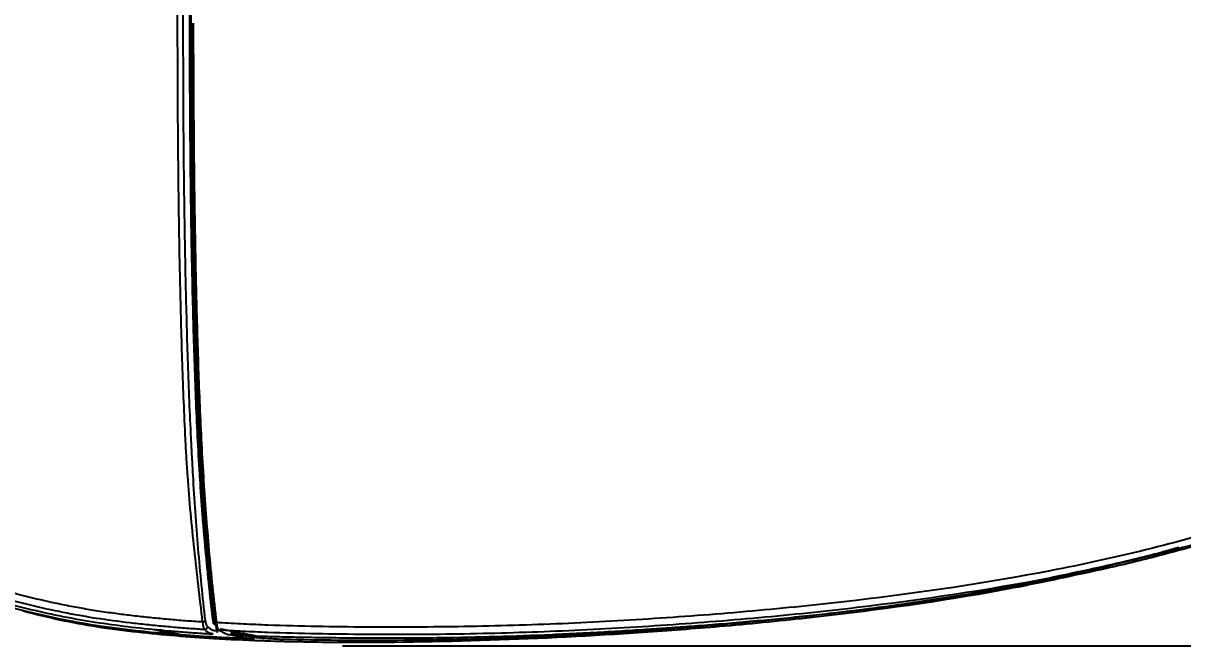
# Model space of a CAD drawing. Extents: x 2670 to 5532, y 31 to 2464.
# Drawn here: x 3046.2 to 3427.6, y 1540.1 to 1744.9 of the extents above; entities that cross this region are included whole.
import ezdxf

# ---------------------------------------------------------------- set-up
doc = ezdxf.new("R2010")
doc.units = 0
doc.header["$LTSCALE"] = 20
doc.header["$MEASUREMENT"] = 0
doc.layers.get('0').update_dxf_attribs({"linetype": 'CONTINUOUS'})
doc.layers.get('DEFPOINTS').update_dxf_attribs({"linetype": 'CONTINUOUS'})
doc.styles.get("Standard").update_dxf_attribs({"font": 'NanumGothic.ttf'})
doc.dimstyles.get("Standard").update_dxf_attribs({"dimtxt": 2.7, "dimasz": 2.5, "dimexe": 1.5, "dimexo": 1.5, "dimgap": 1.5, "dimtad": 1, "dimdec": 0, "dimlfac": 10, "dimzin": 0, "dimdsep": 46, "dimtxsty": 'Standard', "dimcen": 0, "dimclrt": 2, "dimadec": 0, "dimazin": 0, "dimtfac": 1, "dimtdec": 0, "dimtmove": 0, "dimatfit": 3, "dimfxl": 0, "dimtolj": 1, "dimtzin": 0, "dimarcsym": 0})

# ---------------------------------------------------------------- blocks, each defined once
blk = doc.blocks.new('*D29')
at = {"color": 3, "lineweight": -2}
for p, q in [((3151.13, 1949.73), (3734.81, 1949.73)), ((3728.81, 1925.73), (3728.81, 1769.92)), ((3728.81, 1564.15), (3728.81, 1719.96)), ((3151.24, 1540.15), (3734.81, 1540.15))]:
    blk.add_line(p, q, dxfattribs=at)
at = {"color": 3}
for points in [[(3724.81, 1925.73), (3732.81, 1925.73), (3728.81, 1949.73)], [(3724.81, 1564.15), (3732.81, 1564.15), (3728.81, 1540.15)]]:
    blk.add_solid(points, dxfattribs=at)
at = {"layer": 'DEFPOINTS', "color": 0}
for p in [(3149.33, 1949.73), (3149.44, 1540.15), (3728.81, 1540.15)]:
    blk.add_point(p, dxfattribs=at)
at = {"color": 2, "insert": (3728.81, 1744.94), "char_height": 24, "attachment_point": 5}
blk.add_mtext('\\A1;410', dxfattribs=at)

msp = doc.modelspace()

# ---------------------------------------------------------------- linework, layer by layer
at = {"lineweight": -3}
for points, knots in [([(3105.24, 1548.06), (3104.78, 1551.99), (3103.86, 1559.88), (3102.52, 1571.8), (3101.3, 1583.81), (3100.46, 1593.91), (3100, 1601.02), (3099.77, 1605.09), (3099.46, 1611.21), (3099.05, 1620.42), (3098.6, 1632.76), (3098.23, 1645.14), (3097.92, 1657.55), (3097.7, 1667.91), (3097.56, 1676.22), (3097.43, 1684.53), (3097.13, 1707.38), (3096.96, 1744.77), (3097.15, 1786.3), (3097.57, 1815.39), (3097.91, 1831.99), (3098.22, 1844.41), (3098.59, 1856.81), (3099.03, 1869.16), (3099.44, 1878.39), (3099.75, 1884.53), (3099.98, 1888.61), (3100.45, 1895.74), (3101.28, 1905.88), (3102.5, 1917.94), (3103.85, 1929.92), (3104.78, 1937.85), (3105.24, 1941.81)], [0, 0, 0, 0, 12.448881, 24.897762, 37.346643, 49.795524, 56.019965, 59.132185, 62.244405, 74.693286, 87.142167, 99.591048, 112.039929, 124.48881, 130.713251, 136.937691, 149.386572, 199.182096, 248.97762, 273.875382, 286.324263, 298.773145, 311.222026, 323.670907, 336.119788, 339.232008, 342.344228, 348.568669, 361.01755, 373.466431, 385.915312, 398.364193, 398.364193, 398.364193, 398.364193]), ([(3106.18, 1548.37), (3105.72, 1552.29), (3104.87, 1560.19), (3103.79, 1572.14), (3102.87, 1584.16), (3102.23, 1594.24), (3101.84, 1601.33), (3101.62, 1605.38), (3101.31, 1611.47), (3100.9, 1620.65), (3100.45, 1632.94), (3100.08, 1645.29), (3099.77, 1657.67), (3099.55, 1668.02), (3099.41, 1676.32), (3099.28, 1684.61), (3098.99, 1707.42), (3098.82, 1744.77), (3099, 1786.25), (3099.42, 1815.29), (3099.76, 1831.86), (3100.07, 1844.26), (3100.44, 1856.62), (3100.88, 1868.94), (3101.29, 1878.13), (3101.61, 1884.24), (3101.82, 1888.3), (3102.22, 1895.41), (3102.86, 1905.52), (3103.78, 1917.6), (3104.87, 1929.61), (3105.72, 1937.55), (3106.18, 1941.5)], [0, 0, 0, 0, 12.414764, 24.829529, 37.244293, 49.659058, 55.86644, 58.970131, 62.073822, 74.488587, 86.903351, 99.318116, 111.73288, 124.147645, 130.355027, 136.562409, 148.977174, 198.636232, 248.29529, 273.124818, 285.539583, 297.954347, 310.369112, 322.783876, 335.198641, 338.302332, 341.406023, 347.613405, 360.02817, 372.442934, 384.857699, 397.272463, 397.272463, 397.272463, 397.272463]), ([(3107.77, 1556.38), (3107.32, 1560.47), (3106.48, 1568.66), (3105.39, 1581), (3104.18, 1597.55), (3103.1, 1618.38), (3102.26, 1643.54), (3101.67, 1668.79), (3101.29, 1694.11), (3101.09, 1719.49), (3101.04, 1740.69), (3101.06, 1757.66), (3101.12, 1774.61), (3101.29, 1795.76), (3101.61, 1816.86), (3101.97, 1833.71), (3102.4, 1850.52), (3103.1, 1871.49), (3104.18, 1892.32), (3105.39, 1908.87), (3106.48, 1921.21), (3107.63, 1932.4), (3108.44, 1939.46), (3108.8, 1942.44)], [-390.309258, -390.309258, -390.309258, -390.309258, -377.60893, -364.908602, -352.208274, -326.807618, -301.406962, -276.006306, -250.605649, -225.204993, -199.804337, -187.104009, -174.403681, -149.003025, -123.602369, -110.902041, -98.201713, -72.801056, -47.4004, -34.700072, -21.999744, -9.299416, 0, 0, 0, 0]), ([(3109.06, 1941.52), (3108.59, 1937.61), (3107.71, 1929.77), (3106.54, 1917.91), (3105.53, 1905.95), (3104.68, 1893.88), (3103.99, 1881.71), (3103.25, 1865.37), (3102.71, 1848.9), (3102.29, 1832.35), (3101.94, 1815.75), (3101.64, 1794.92), (3101.47, 1774.09), (3101.41, 1757.43), (3101.39, 1740.77), (3101.44, 1719.96), (3101.63, 1694.98), (3102, 1670.02), (3102.48, 1649.23), (3102.98, 1632.6), (3103.45, 1620.19), (3104.01, 1607.88), (3104.93, 1591.62), (3106.48, 1571.66), (3108.14, 1556.06), (3109.06, 1548.35)], [-397.840282, -397.840282, -397.840282, -397.840282, -385.407773, -372.975264, -360.542755, -348.110247, -335.677738, -323.245229, -298.380211, -285.947702, -273.515194, -248.650176, -223.785158, -211.35265, -198.920141, -174.055123, -149.190106, -124.325088, -99.46007, -87.027562, -74.595053, -62.162544, -49.730035, -24.865018, 0, 0, 0, 0]), ([(2917.44, 1744.93), (2917.46, 1741.01), (2917.61, 1722.71), (2919.18, 1697.36), (2925.02, 1669.05), (2931.88, 1648.48), (2939.42, 1632.16), (2946.19, 1619.56), (2953.89, 1607.5), (2965.36, 1593.31), (2978.74, 1581.47), (2990.76, 1573.45), (3003.57, 1566.58), (3020.24, 1560.13), (3040.86, 1553.91), (3061.92, 1549), (3079.74, 1546.48), (3092.29, 1545.25), (3098.57, 1544.73), (3102.16, 1544.46), (3103.96, 1544.34), (3104.86, 1544.28)], [0, 0, 0, 0, 11.779832, 54.978609, 76.577998, 98.177387, 119.776776, 130.57647, 141.376164, 162.975553, 184.574942, 195.374636, 206.174331, 227.773719, 249.373108, 270.972497, 292.571886, 303.37158, 308.771427, 311.471351, 314.170769, 314.170769, 314.170769, 314.170769]), ([(3105.85, 1545.47), (3105.75, 1545.48), (3105.53, 1545.5), (3105.19, 1545.52), (3104.5, 1545.56), (3103, 1545.67), (3100.69, 1545.83), (3096.99, 1546.12), (3092.37, 1546.52), (3086.83, 1547.06), (3079.46, 1547.88), (3072.12, 1548.86), (3064.84, 1550.07), (3057.6, 1551.44), (3048.62, 1553.43), (3037.95, 1556.23), (3029.14, 1558.85), (3022.13, 1561.14), (3016.9, 1562.97), (3012.57, 1564.6), (3009.12, 1565.99), (3005.68, 1567.44), (3001.45, 1569.37), (2996.5, 1571.88), (2991.7, 1574.59), (2985.49, 1578.52), (2978.11, 1583.95), (2971.91, 1589.48), (2967.95, 1593.43), (2965.36, 1596.13), (2961.01, 1600.96), (2955.27, 1608.2), (2950.13, 1615.84), (2946.84, 1621.39), (2945.04, 1624.62), (2944.06, 1626.46), (2943.41, 1627.69), (2942.99, 1628.51), (2942.25, 1629.95), (2940.79, 1632.85), (2937.95, 1638.7), (2934.23, 1647.14), (2930.34, 1657.46), (2927.08, 1667.96), (2924.44, 1678.66), (2922.75, 1687.72), (2921.66, 1695.05), (2920.74, 1702.42), (2919.89, 1711.64), (2919.25, 1722.73), (2918.9, 1733.82), (2918.83, 1741.23), (2918.83, 1744.93)], [0, 0, 0, 0, 0.318324, 0.664675, 1.011026, 2.396429, 5.167236, 7.938043, 13.479657, 19.021271, 24.562885, 35.646113, 41.187727, 46.72934, 57.812568, 68.895796, 79.979024, 85.520638, 91.062252, 96.603866, 99.374673, 102.14548, 107.687094, 113.228707, 118.770321, 124.311935, 135.395163, 146.478391, 149.249198, 152.020005, 157.561619, 168.644847, 179.728074, 185.269688, 188.040495, 190.811302, 191.504004, 192.196706, 193.582109, 196.352916, 201.89453, 212.977758, 224.060986, 235.144214, 246.227442, 257.310669, 262.852283, 268.393897, 279.477125, 290.560353, 301.643581, 312.727549, 312.727549, 312.727549, 312.727549]), ([(2921.41, 1744.93), (2921.42, 1741.24), (2921.48, 1733.87), (2921.82, 1722.84), (2922.46, 1711.83), (2923.3, 1702.68), (2924.21, 1695.38), (2925.28, 1688.14), (2926.96, 1679.19), (2929.56, 1668.64), (2932.78, 1658.28), (2936.61, 1648.1), (2940.29, 1639.75), (2943.1, 1633.97), (2944.54, 1631.1), (2945.28, 1629.67), (2945.7, 1628.86), (2946.34, 1627.64), (2947.3, 1625.83), (2949.07, 1622.65), (2952.31, 1617.2), (2957.36, 1609.69), (2963, 1602.59), (2967.27, 1597.85), (2969.8, 1595.2), (2973.68, 1591.34), (2979.76, 1585.93), (2986.98, 1580.61), (2993.05, 1576.77), (2997.75, 1574.12), (3002.59, 1571.66), (3006.75, 1569.77), (3010.14, 1568.34), (3013.53, 1566.98), (3017.81, 1565.36), (3022.99, 1563.55), (3029.94, 1561.28), (3038.69, 1558.68), (3049.27, 1555.9), (3058.16, 1553.93), (3065.33, 1552.58), (3070.87, 1551.66), (3074.63, 1551.11), (3076.59, 1550.85)], [0, 0, 0, 0, 10.937077, 21.873424, 32.809771, 43.746118, 49.214292, 54.682465, 65.618812, 76.555159, 87.491506, 98.427853, 109.3642, 114.832373, 117.56646, 118.933503, 119.617025, 120.300546, 123.034633, 125.76872, 131.236893, 142.17324, 153.109587, 158.577761, 161.311847, 164.045934, 174.982281, 185.918628, 191.386801, 196.854975, 202.323148, 207.791322, 210.525408, 213.259495, 218.727669, 224.195842, 229.664015, 240.600362, 251.536709, 262.473056, 267.94123, 273.409403, 279.283398, 279.283398, 279.283398, 279.283398]), ([(3109.39, 1547.91), (3108.47, 1555.74), (3107.65, 1563.67), (3106.94, 1571.69), (3106.58, 1575.69), (3106.25, 1579.72), (3105.94, 1583.76), (3105.64, 1587.81), (3105.36, 1591.88), (3105.11, 1595.96), (3104.6, 1604.12), (3104.2, 1612.35), (3103.86, 1620.59), (3103.53, 1628.83), (3103.26, 1637.1), (3103.04, 1645.38), (3102.81, 1653.65), (3102.62, 1661.94), (3102.46, 1670.23), (3102.31, 1678.52), (3102.19, 1686.82), (3102.09, 1695.12), (3102, 1703.42), (3101.94, 1711.72), (3101.89, 1720.03), (3101.85, 1728.33), (3101.83, 1736.63), (3101.83, 1744.93)], [1.991633, 1.991633, 1.991633, 1.991633, 26.892677, 26.892677, 26.892677, 39.326785, 39.326785, 39.326785, 51.776726, 51.776726, 51.776726, 76.695296, 76.695296, 76.695296, 101.607735, 101.607735, 101.607735, 126.522334, 126.522334, 126.522334, 151.438345, 151.438345, 151.438345, 176.35193, 176.35193, 176.35193, 201.260014, 201.260014, 201.260014, 201.260014]), ([(3109.89, 1547.8), (3108.97, 1555.66), (3107.73, 1567.56), (3106.41, 1583.67), (3105.29, 1599.96), (3104.28, 1620.53), (3103.48, 1645.34), (3102.91, 1670.2), (3102.54, 1695.1), (3102.36, 1720.02), (3102.29, 1736.63), (3102.29, 1744.93)], [-199.392898, -199.392898, -199.392898, -199.392898, -174.468887, -162.006823, -149.54476, -124.620633, -99.696507, -74.77238, -49.848253, -24.924127, 0, 0, 0, 0]), ([(3101.2, 1694.88), (3101.3, 1686.59), (3101.54, 1669.97), (3101.93, 1653.28), (3102.16, 1644.89), (3102.16, 1644.82)], [0, 0, 0, 0, 24.925619, 49.938914, 50.155018, 50.155018, 50.155018, 50.155018]), ([(3102.16, 1644.82), (3102.28, 1640.73), (3102.53, 1632.48), (3102.99, 1620.13), (3103.55, 1607.81), (3104.02, 1599.51), (3104.29, 1595.31), (3104.3, 1595.15)], [-50.102532, -50.102532, -50.102532, -50.102532, -37.859461, -25.401121, -12.942781, -0.484442, 0, 0, 0, 0]), ([(3558.43, 1640.85), (3554.57, 1637.2), (3546.4, 1630.26), (3528.96, 1617.67), (3505.96, 1604.04), (3476.47, 1590.61), (3446.28, 1579.96), (3415.42, 1571.39), (3373.55, 1562.31), (3330.86, 1556.06), (3288.03, 1551.61), (3255.83, 1549.1), (3223.57, 1547.28), (3191.3, 1546.34), (3159.01, 1546.18), (3134.79, 1546.59), (3118.68, 1547.28), (3113.07, 1547.6), (3110.14, 1547.79), (3109.89, 1547.8)], [-468.189193, -468.189193, -468.189193, -468.189193, -452.070548, -435.951904, -403.714759, -371.477614, -339.240469, -307.003324, -274.766179, -210.29189, -178.054745, -145.8176, -113.580455, -81.34331, -49.106165, -16.86902, -8.809734, -0.750447, 0, 0, 0, 0]), ([(3559.85, 1639.3), (3555.94, 1635.57), (3547.64, 1628.49), (3530.09, 1615.81), (3506.93, 1602.03), (3477.26, 1588.49), (3446.93, 1577.74), (3415.94, 1569.1), (3373.92, 1559.99), (3331.14, 1553.67), (3288.23, 1549.21), (3255.97, 1546.69), (3223.65, 1544.87), (3191.29, 1543.88), (3158.95, 1543.78), (3134.67, 1544.17), (3118.57, 1544.86), (3113.26, 1545.17), (3110.65, 1545.32)], [0, 0, 0, 0, 16.185145, 32.37029, 64.740435, 97.11058, 129.480725, 161.85087, 194.221016, 258.961306, 291.331451, 323.701596, 356.071742, 388.441887, 420.812032, 453.182177, 461.274714, 469.115694, 469.115694, 469.115694, 469.115694]), ([(3104.3, 1595.15), (3104.81, 1587.22), (3105.45, 1579), (3106.2, 1570.89), (3106.23, 1570.52)], [0, 0, 0, 0, 24.161549, 25.31555, 25.31555, 25.31555, 25.31555]), ([(3426.23, 1572.44), (3420.22, 1570.71), (3402.99, 1566.11), (3374.33, 1559.94), (3345.89, 1555.24), (3323.04, 1552.08), (3300.13, 1549.31), (3271.38, 1546.53), (3236.74, 1544.02), (3207.75, 1542.66), (3184.49, 1542.08), (3167.04, 1541.89), (3149.62, 1541.9), (3137.96, 1542.09), (3132.14, 1542.23)], [261.370976, 261.370976, 261.370976, 261.370976, 280.250986, 315.28236, 350.313733, 367.829419, 385.345106, 420.376479, 455.407853, 490.439226, 507.954913, 525.470599, 542.986286, 560.501973, 560.501973, 560.501973, 560.501973]), ([(3384.4, 1562.73), (3384.43, 1562.73), (3390.45, 1563.91), (3399.44, 1565.8), (3411.33, 1568.58), (3419.28, 1570.57), (3424.25, 1571.9), (3426.26, 1572.45)], [-183.292332, -183.292332, -183.292332, -183.292332, -183.208785, -164.887907, -155.727468, -146.567028, -140.304642, -140.304642, -140.304642, -140.304642]), ([(3311.43, 1550.83), (3317.53, 1551.52), (3326.66, 1552.61), (3338.81, 1554.24), (3345.87, 1555.25), (3349.89, 1555.86), (3350.9, 1556.01)], [0, 0, 0, 0, 18.424856, 27.603862, 36.782869, 39.832264, 39.832264, 39.832264, 39.832264]), ([(3076.59, 1550.85), (3078.27, 1550.62), (3081.78, 1550.18), (3087.14, 1549.59), (3092.65, 1549.05), (3097.24, 1548.65), (3100.92, 1548.36), (3103.22, 1548.19), (3104.66, 1548.1), (3105.18, 1548.06), (3105.24, 1548.06)], [0, 0, 0, 0, 5.119686, 10.649934, 16.180181, 21.710429, 24.475553, 27.240677, 28.623239, 28.800914, 28.800914, 28.800914, 28.800914]), ([(3183.42, 1542.85), (3189.53, 1542.93), (3201.76, 1543.19), (3217.04, 1543.74), (3229.25, 1544.3), (3238.4, 1544.79), (3246.03, 1545.25), (3252.13, 1545.64), (3256.7, 1545.95), (3261.27, 1546.27), (3267.37, 1546.72), (3274.99, 1547.32), (3284.12, 1548.1), (3296.28, 1549.22), (3305.38, 1550.16), (3311.43, 1550.83)], [-128.314173, -128.314173, -128.314173, -128.314173, -109.974038, -91.633902, -82.463834, -73.293766, -64.123698, -59.538664, -54.95363, -50.368596, -45.783562, -36.613494, -27.443426, -18.273358, 0, 0, 0, 0]), ([(3125.43, 1541.75), (3125.05, 1541.76), (3119.54, 1541.95), (3109.86, 1542.41), (3096.38, 1543.37), (3085.83, 1544.4), (3077.26, 1545.41), (3072.6, 1546.05), (3070.17, 1546.43), (3069.96, 1546.47)], [0, 0, 0, 0, 1.128315, 16.606935, 29.167995, 41.729055, 48.403276, 55.077496, 55.695513, 55.695513, 55.695513, 55.695513]), ([(3098.16, 1543.77), (3096.84, 1544.07), (3094.58, 1544.6), (3092.35, 1545.13), (3091.42, 1545.35)], [-34.751554, -34.751554, -34.751554, -34.751554, -23.167703, -14.816855, -14.816855, -14.816855, -14.816855]), ([(3106.85, 1546.43), (3106.83, 1546.18), (3106.58, 1545.7), (3106.09, 1545.48), (3105.85, 1545.47)], [-1.603749, -1.603749, -1.603749, -1.603749, -0.797064, 0, 0, 0, 0]), ([(3109.59, 1546.82), (3109.57, 1546.91), (3109.55, 1547.01), (3109.52, 1547.1), (3109.47, 1547.35), (3109.42, 1547.62), (3109.39, 1547.9)], [2.818012, 2.818012, 2.818012, 2.818012, 3.160992, 3.160992, 3.160992, 4.054683, 4.054683, 4.054683, 4.054683]), ([(3109.83, 1547.8), (3109.7, 1547.79), (3109.48, 1547.81), (3109.41, 1547.86), (3109.4, 1547.89)], [0.079416, 0.079416, 0.079416, 0.079416, 0.5318387, 0.7600557, 0.7600557, 0.7600557, 0.7600557]), ([(3109.93, 1545.97), (3109.9, 1546.01), (3109.88, 1546.06), (3109.85, 1546.1), (3109.83, 1546.15), (3109.81, 1546.2), (3109.79, 1546.25), (3109.77, 1546.3), (3109.75, 1546.35), (3109.73, 1546.41), (3109.69, 1546.51), (3109.65, 1546.62), (3109.62, 1546.74)], [1.587722, 1.587722, 1.587722, 1.587722, 1.815855, 1.815855, 1.815855, 2.042798, 2.042798, 2.042798, 2.267866, 2.267866, 2.267866, 2.715038, 2.715038, 2.715038, 2.715038]), ([(3110.65, 1545.32), (3110.6, 1545.36), (3110.54, 1545.43), (3110.46, 1545.56), (3110.4, 1545.66), (3110.34, 1545.78), (3110.29, 1545.91), (3110.23, 1546.06), (3110.16, 1546.27), (3110.08, 1546.55), (3109.97, 1547.07), (3109.92, 1547.5), (3109.89, 1547.8)], [-3.82547, -3.82547, -3.82547, -3.82547, -3.365199, -3.124821, -2.884442, -2.644064, -2.403686, -2.163308, -1.92293, -1.442173, -0.961417, 0, 0, 0, 0]), ([(3110.18, 1545.6), (3110.15, 1545.64), (3110.12, 1545.67), (3110.09, 1545.71), (3110.06, 1545.75), (3110.03, 1545.79), (3110, 1545.84)], [0.8971022, 0.8971022, 0.8971022, 0.8971022, 1.1290595, 1.1290595, 1.1290595, 1.3589322, 1.3589322, 1.3589322, 1.3589322]), ([(3097.08, 1544.02), (3097.04, 1543.96), (3096.9, 1543.84), (3096.73, 1543.81), (3096.62, 1543.82)], [-0.5323203, -0.5323203, -0.5323203, -0.5323203, -0.2870113, 0, 0, 0, 0]), ([(3104.86, 1544.28), (3105.21, 1544.26), (3106.51, 1544.17), (3107.79, 1544.09), (3108.73, 1544.04)], [0, 0, 0, 0, 1.063527, 3.877219, 3.877219, 3.877219, 3.877219]), ([(3113.46, 1543.84), (3113.38, 1543.86), (3113.26, 1543.92), (3113.19, 1544.04), (3113.17, 1544.07)], [0.1253526, 0.1253526, 0.1253526, 0.1253526, 0.4121809, 0.5439195, 0.5439195, 0.5439195, 0.5439195]), ([(3121.57, 1542.43), (3121.64, 1542.43), (3121.79, 1542.44), (3122.01, 1542.53), (3122.2, 1542.67), (3122.31, 1542.79), (3122.35, 1542.86)], [0.0193648, 0.0193648, 0.0193648, 0.0193648, 0.2502161, 0.5004322, 0.7506484, 1.0008645, 1.0008645, 1.0008645, 1.0008645]), ([(3132.14, 1542.23), (3131.16, 1542.25), (3129.24, 1542.32), (3127.02, 1542.44), (3125.52, 1542.56), (3124.24, 1542.68), (3123.53, 1542.77), (3123.21, 1542.84)], [-11.756934, -11.756934, -11.756934, -11.756934, -8.817701, -5.878467, -4.40885, -2.939234, 0, 0, 0, 0]), ([(3131.36, 1543.14), (3133.44, 1543.09), (3138.57, 1542.97), (3146.75, 1542.85), (3153.42, 1542.79), (3157.03, 1542.77), (3157.59, 1542.76)], [-26.232644, -26.232644, -26.232644, -26.232644, -20.0167, -10.844487, -1.672273, 0, 0, 0, 0]), ([(3157.59, 1542.76), (3160.09, 1542.75), (3165.64, 1542.73), (3174.25, 1542.76), (3180.37, 1542.81), (3183.42, 1542.85)], [0, 0, 0, 0, 7.496789, 16.665149, 25.833508, 25.833508, 25.833508, 25.833508])]:
    msp.add_open_spline(points, degree=3, knots=knots, dxfattribs=at)
for points, degree in [([(3096.62, 1543.82), (3092.16, 1544.19), (3083.4, 1545.01), (3069.54, 1546.83), (3058.61, 1548.8), (3046.51, 1551.53), (3036.78, 1554.13), (3026.14, 1557.31), (3017.16, 1560.33), (3007.62, 1563.98), (2999.15, 1567.79), (2990.73, 1572.34), (2983.05, 1577.35), (2975.78, 1582.89), (2968.56, 1589.38), (2962.09, 1596.11), (2955.48, 1604.1), (2949.86, 1611.93), (2943.87, 1621.71), (2939.05, 1631.01), (2933.66, 1642.54), (2929.42, 1653.1), (2925.03, 1666.67), (2921.98, 1679.03), (2919.24, 1695.13), (2917.76, 1709.54), (2916.77, 1727.7), (2916.65, 1739.12), (2916.64, 1744.93)], 3), ([(3426.26, 1572.45), (3426.28, 1572.45), (3426.31, 1572.46), (3426.33, 1572.47)], 3), ([(3106.23, 1570.52), (3106.61, 1566.38), (3107.03, 1562.27), (3107.47, 1558.18)], 3), ([(3107.47, 1558.18), (3107.69, 1556.12), (3107.91, 1554.07), (3108.15, 1552.02)], 3), ([(3108.8, 1547.43), (3108.44, 1550.41), (3108.1, 1553.39), (3107.77, 1556.38)], 3), ([(3046.28, 1551.69), (3046.25, 1551.58), (3046.24, 1551.52), (3046.24, 1551.52)], 3), ([(3105.24, 1548.06), (3105.43, 1548.08), (3105.86, 1548.16), (3106.12, 1548.3), (3106.18, 1548.37)], 3), ([(3106.18, 1548.37), (3106.22, 1548.05), (3106.32, 1547.48), (3106.56, 1546.8), (3106.75, 1546.53), (3106.85, 1546.43)], 3), ([(3108.15, 1552.02), (3108.3, 1550.74), (3108.45, 1549.47), (3108.6, 1548.19)], 3), ([(3109.06, 1548.35), (3109.2, 1548.3), (3109.34, 1548.25)], 2), ([(3089.35, 1545.55), (3091.77, 1544.95), (3094.2, 1544.38), (3096.62, 1543.82)], 3), ([(3105.24, 1548.06), (3105.26, 1547.82), (3105.3, 1547.37), (3105.43, 1546.59), (3105.49, 1546.36), (3105.61, 1545.92), (3105.76, 1545.6), (3105.85, 1545.47)], 3), ([(3108.73, 1544.04), (3107.75, 1544.11), (3106.79, 1544.6), (3105.85, 1545.47)], 3), ([(3106.85, 1546.43), (3107.83, 1545.54), (3108.84, 1545.07), (3109.86, 1545.03)], 3), ([(3108.71, 1548.21), (3108.81, 1548.23), (3108.92, 1548.26), (3108.99, 1548.3)], 3), ([(3109.47, 1547.53), (3109.11, 1547.66), (3108.76, 1547.78)], 2), ([(3108.8, 1547.43), (3108.91, 1547.38), (3109.13, 1547.31), (3109.47, 1547.22), (3109.69, 1547.19), (3109.81, 1547.18)], 3), ([(3108.85, 1547.39), (3109.06, 1547.38), (3109.27, 1547.37), (3109.47, 1547.36)], 3), ([(3109.69, 1547.45), (3109.61, 1547.45), (3109.53, 1547.46), (3109.45, 1547.46)], 3), ([(3109.85, 1545.68), (3109.93, 1545.67), (3110.01, 1545.67), (3110.09, 1545.66)], 3), ([(3109.86, 1545.03), (3109.86, 1545.55), (3109.86, 1546.08)], 2), ([(3110.37, 1545.42), (3110.32, 1545.46), (3110.26, 1545.51), (3110.21, 1545.56)], 3), ([(3110.37, 1545.42), (3110.45, 1545.35), (3110.56, 1545.32), (3110.65, 1545.32)], 3), ([(3110.6, 1545.25), (3110.52, 1545.3), (3110.45, 1545.36), (3110.38, 1545.41)], 3), ([(3113.56, 1543.82), (3112.58, 1544.09), (3111.61, 1544.59), (3110.65, 1545.32)], 3), ([(3122.53, 1543.42), (3121.25, 1543.66), (3118.69, 1544.14), (3114.86, 1544.89), (3112.3, 1545.4), (3111.02, 1545.66)], 3), ([(3121.55, 1542.43), (3113.75, 1542.72), (3105.95, 1543.15), (3098.16, 1543.77)], 3), ([(3113.56, 1543.82), (3117.71, 1543.62), (3121.86, 1543.44), (3126.01, 1543.3)], 3), ([(3113.81, 1543.96), (3113.77, 1543.9), (3113.72, 1543.86), (3113.68, 1543.83)], 3), ([(3114.41, 1544.5), (3118.81, 1543.67), (3123.21, 1542.84)], 2), ([(3122.45, 1542.93), (3122.43, 1542.89), (3122.41, 1542.86), (3122.39, 1542.84)], 3), ([(3142.27, 1541.36), (3136.66, 1541.43), (3131.04, 1541.55), (3125.43, 1541.75)], 3), ([(3126.01, 1543.3), (3126.81, 1543.27), (3127.61, 1543.25), (3128.41, 1543.23)], 3), ([(3128.41, 1543.23), (3129.39, 1543.2), (3130.38, 1543.17), (3131.36, 1543.14)], 3)]:
    msp.add_open_spline(points, degree=degree, dxfattribs=at)
for points, knots in [([(3533.57, 1618.41), (3532.47, 1617.66), (3531.37, 1616.93), (3530.27, 1616.2), (3527.71, 1614.52), (3525.13, 1612.89), (3522.52, 1611.29), (3517.3, 1608.11), (3511.97, 1605.09), (3506.56, 1602.24), (3501.16, 1599.39), (3495.66, 1596.71), (3490.1, 1594.17), (3484.55, 1591.63), (3478.92, 1589.24), (3473.24, 1586.99), (3467.56, 1584.74), (3461.83, 1582.63), (3456.06, 1580.64), (3450.29, 1578.66), (3444.48, 1576.79), (3438.64, 1575.04), (3432.8, 1573.28), (3426.93, 1571.64), (3421.03, 1570.09), (3415.13, 1568.55), (3409.21, 1567.11), (3403.27, 1565.76), (3391.39, 1563.07), (3379.44, 1560.75), (3367.43, 1558.69), (3361.93, 1557.74), (3356.42, 1556.85), (3350.9, 1556.01)], [118.695042, 118.695042, 118.695042, 118.695042, 122.663677, 122.663677, 122.663677, 131.839101, 131.839101, 131.839101, 150.187773, 150.187773, 150.187773, 168.528258, 168.528258, 168.528258, 186.859949, 186.859949, 186.859949, 205.179333, 205.179333, 205.179333, 223.485204, 223.485204, 223.485204, 241.778153, 241.778153, 241.778153, 260.059192, 260.059192, 260.059192, 296.595153, 296.595153, 296.595153, 313.345336, 313.345336, 313.345336, 313.345336]), ([(3533.57, 1618.41), (3532.47, 1617.66), (3531.37, 1616.93), (3530.27, 1616.2), (3527.71, 1614.52), (3525.13, 1612.89), (3522.52, 1611.29), (3517.3, 1608.11), (3511.97, 1605.09), (3506.56, 1602.24), (3501.16, 1599.39), (3495.66, 1596.71), (3490.1, 1594.17), (3484.55, 1591.63), (3478.92, 1589.24), (3473.24, 1586.99), (3467.56, 1584.74), (3461.83, 1582.63), (3456.06, 1580.64), (3450.29, 1578.66), (3444.48, 1576.79), (3438.64, 1575.04), (3432.8, 1573.28), (3426.93, 1571.64), (3421.03, 1570.09), (3415.13, 1568.55), (3409.21, 1567.11), (3403.27, 1565.76), (3391.39, 1563.07), (3379.44, 1560.75), (3367.43, 1558.69), (3361.93, 1557.74), (3356.42, 1556.85), (3350.9, 1556.01)], [118.695042, 118.695042, 118.695042, 118.695042, 122.663677, 122.663677, 122.663677, 131.839101, 131.839101, 131.839101, 150.187773, 150.187773, 150.187773, 168.528258, 168.528258, 168.528258, 186.859949, 186.859949, 186.859949, 205.179333, 205.179333, 205.179333, 223.485204, 223.485204, 223.485204, 241.778153, 241.778153, 241.778153, 260.059192, 260.059192, 260.059192, 296.595153, 296.595153, 296.595153, 313.345336, 313.345336, 313.345336, 313.345336]), ([(3390.46, 1563), (3381.46, 1561), (3372.41, 1559.21), (3363.32, 1557.6), (3343.63, 1554.11), (3323.81, 1551.43), (3303.93, 1549.26), (3294.37, 1548.21), (3284.81, 1547.28), (3275.23, 1546.46), (3266.87, 1545.74), (3258.49, 1545.1), (3250.11, 1544.53), (3233.34, 1543.38), (3216.54, 1542.52), (3199.73, 1541.96), (3182.97, 1541.4), (3166.21, 1541.14), (3149.44, 1541.25), (3141.05, 1541.3), (3132.68, 1541.44), (3124.3, 1541.74), (3119.16, 1541.93), (3114.02, 1542.17), (3108.89, 1542.49), (3104.71, 1542.74), (3100.55, 1543.04), (3096.38, 1543.39), (3092.21, 1543.74), (3088.04, 1544.15), (3083.88, 1544.61), (3081.67, 1544.86), (3079.46, 1545.12), (3077.25, 1545.4), (3075.02, 1545.69), (3072.8, 1545.99), (3070.58, 1546.34), (3066.47, 1546.98), (3062.36, 1547.75), (3058.3, 1548.63), (3054.24, 1549.51), (3050.23, 1550.49), (3046.24, 1551.52)], [951.423058, 951.423058, 951.423058, 951.423058, 979.109648, 979.109648, 979.109648, 1039.112046, 1039.112046, 1039.112046, 1067.94332, 1067.94332, 1067.94332, 1093.140132, 1093.140132, 1093.140132, 1143.588615, 1143.588615, 1143.588615, 1193.89592, 1193.89592, 1193.89592, 1219.040527, 1219.040527, 1219.040527, 1234.47321, 1234.47321, 1234.47321, 1247.013341, 1247.013341, 1247.013341, 1259.570051, 1259.570051, 1259.570051, 1266.252299, 1266.252299, 1266.252299, 1272.988914, 1272.988914, 1272.988914, 1285.482365, 1285.482365, 1285.482365, 1297.885899, 1297.885899, 1297.885899, 1297.885899]), ([(3390.46, 1563), (3381.46, 1561), (3372.41, 1559.21), (3363.32, 1557.6), (3343.63, 1554.11), (3323.81, 1551.43), (3303.93, 1549.26), (3294.37, 1548.21), (3284.81, 1547.28), (3275.23, 1546.46), (3266.87, 1545.74), (3258.49, 1545.1), (3250.11, 1544.53), (3233.34, 1543.38), (3216.54, 1542.52), (3199.73, 1541.96), (3182.97, 1541.4), (3166.21, 1541.14), (3149.44, 1541.25), (3141.05, 1541.3), (3132.68, 1541.44), (3124.3, 1541.74), (3119.16, 1541.93), (3114.02, 1542.17), (3108.89, 1542.49), (3104.71, 1542.74), (3100.55, 1543.04), (3096.38, 1543.39), (3092.21, 1543.74), (3088.04, 1544.15), (3083.88, 1544.61), (3081.67, 1544.86), (3079.46, 1545.12), (3077.25, 1545.4), (3075.02, 1545.69), (3072.8, 1545.99), (3070.58, 1546.34), (3066.47, 1546.98), (3062.36, 1547.75), (3058.3, 1548.63), (3054.24, 1549.51), (3050.23, 1550.49), (3046.24, 1551.52)], [951.423058, 951.423058, 951.423058, 951.423058, 979.109648, 979.109648, 979.109648, 1039.112046, 1039.112046, 1039.112046, 1067.94332, 1067.94332, 1067.94332, 1093.140132, 1093.140132, 1093.140132, 1143.588615, 1143.588615, 1143.588615, 1193.89592, 1193.89592, 1193.89592, 1219.040527, 1219.040527, 1219.040527, 1234.47321, 1234.47321, 1234.47321, 1247.013341, 1247.013341, 1247.013341, 1259.570051, 1259.570051, 1259.570051, 1266.252299, 1266.252299, 1266.252299, 1272.988914, 1272.988914, 1272.988914, 1285.482365, 1285.482365, 1285.482365, 1297.885899, 1297.885899, 1297.885899, 1297.885899]), ([(3154.73, 1541.27), (3152.96, 1541.27), (3151.03, 1541.29), (3149.1, 1541.29), (3148.92, 1541.29)], [0, 0, 0, 0, 5.30586, 5.822427, 5.822427, 5.822427, 5.822427]), ([(3154.73, 1541.27), (3152.96, 1541.27), (3151.03, 1541.29), (3149.1, 1541.29), (3148.92, 1541.29)], [0, 0, 0, 0, 5.30586, 5.822427, 5.822427, 5.822427, 5.822427])]:
    msp.add_open_spline(points, degree=3, knots=knots)
msp.add_open_spline([(3051.05, 1550.34), (3049.45, 1550.73), (3047.85, 1551.14), (3046.25, 1551.56)], degree=3)
msp.add_open_spline([(3051.05, 1550.34), (3049.45, 1550.73), (3047.85, 1551.14), (3046.25, 1551.56)], degree=3)
for points, weights in [([(3109.06, 1548.35), (3109.06, 1548.25), (3109.02, 1548.17)], [1, 0.982426192243, 1]), ([(3109.02, 1548.17), (3108.94, 1547.97), (3108.74, 1547.89)], [1, 0.879796965834, 0.920737194714]), ([(3110.05, 1544.98), (3110.03, 1544.69), (3110.02, 1544.67)], [1, 0.929066268512, 1]), ([(3110.09, 1545.66), (3110.06, 1545.27), (3110.05, 1544.98)], [1, 0.928744177661, 1]), ([(3110.39, 1545.66), (3110.25, 1545.66), (3110.09, 1545.66)], [0.930270749252, 0.952738268182, 1]), ([(3114.48, 1543.78), (3118.02, 1543.08), (3121.57, 1542.43)], [0.999997651726, 0.999996947885, 1]), ([(3122.52, 1543.32), (3122.53, 1543.37), (3122.53, 1543.42)], [1, 0.998775248404, 1])]:
    msp.add_rational_spline(points, weights, degree=2, dxfattribs=at)

# ---------------------------------------------------------------- dimensions: what is measured, and where the dimension line sits
dim = msp.add_linear_dim(base=(3728.81, 1540.15), p1=(3149.33, 1949.73), p2=(3149.44, 1540.15), angle=90, dimstyle='Standard', override={"dimscale": 1.2, "dimtxt": 20, "dimasz": 20, "dimexe": 5, "dimgap": 10, "dimtih": 1, "dimtoh": 1, "dimlfac": 1, "dimzin": 12, "dimclrd": 3, "dimclre": 3, "dimazin": 2, "dimarcsym": 1})
dim.commit()
dim.dimension.update_dxf_attribs({"geometry": '*D29', "text_midpoint": (3728.81, 1744.94)})

doc.saveas('drawing.dxf')
